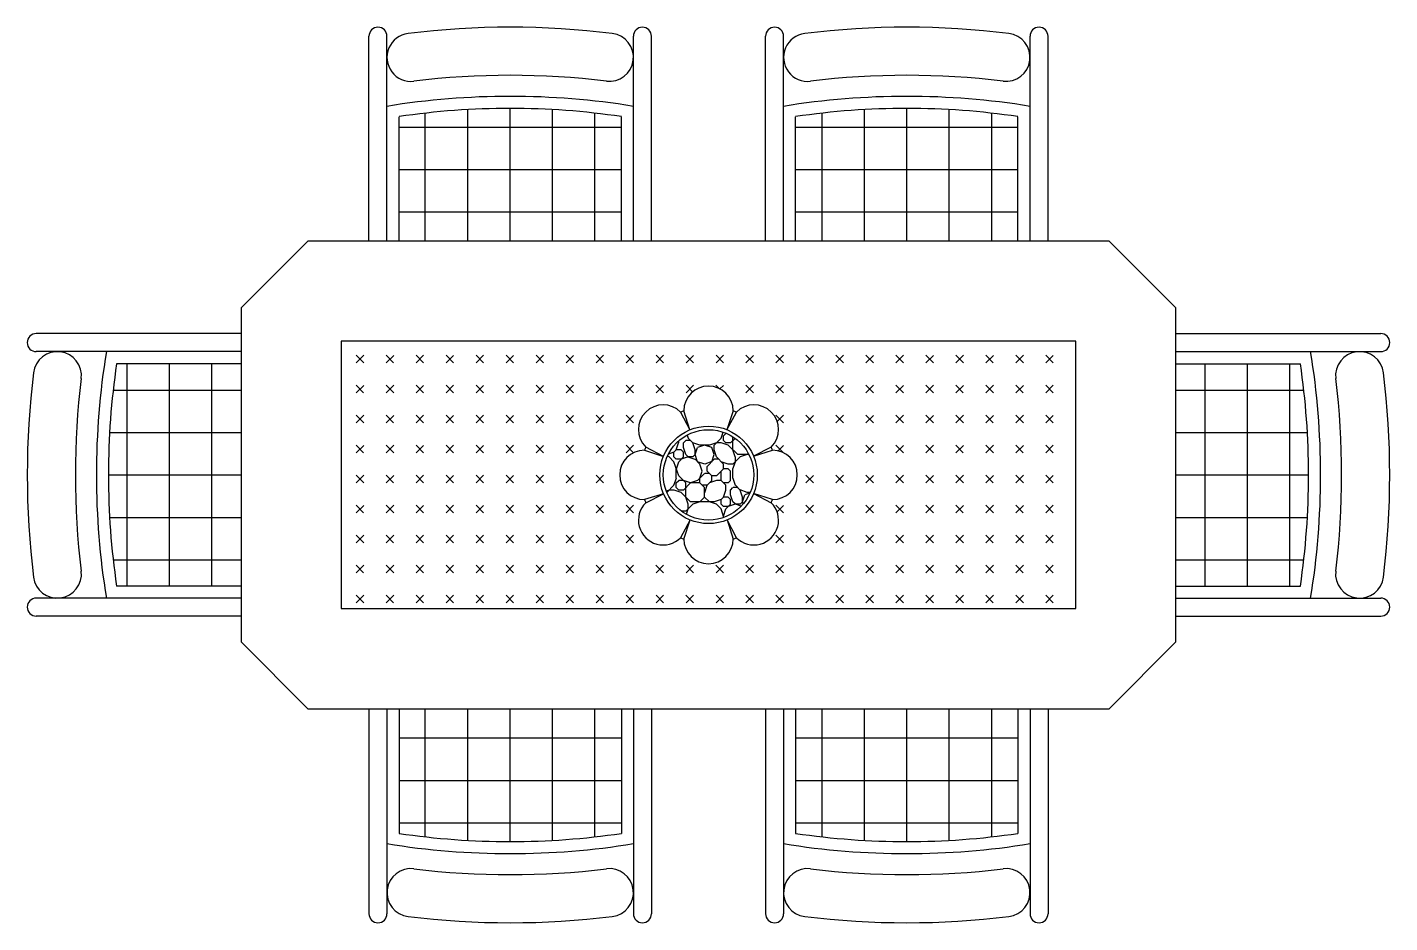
# Model space of a CAD drawing. Header units: millimetres. Extents: x -968.83 to -966.79, y 2614.36 to 2615.7.
import ezdxf

# ---------------------------------------------------------------- set-up
doc = ezdxf.new("R2010")
doc.units = ezdxf.units.MM
doc.header["$LTSCALE"] = 10
doc.layers.add('Móveis_mesas', color=2, linetype='Continuous')

msp = doc.modelspace()

# ---------------------------------------------------------------- hatches: boundary and pattern name
at = {"layer": 'Móveis_mesas'}
h = msp.add_hatch(dxfattribs=at)
h.set_pattern_fill('ANSI37', color=1, scale=0.02, angle=45, style=0)
h.set_pattern_definition([(90, (123.138764, 9.89275), (-0.0635, 7e-18), []), (180, (123.138764, 9.89275), (-7e-18, -0.0635), [])])
h.paths.add_polyline_path([(-967.9421, 2615.5675, 0.074073), (-968.2751, 2615.5675), (-968.2751, 2615.3812), (-967.9421, 2615.3812)])
h = msp.add_hatch(dxfattribs=at)
h.set_pattern_fill('ANSI37', color=1, scale=0.02, angle=45, style=0)
h.set_pattern_definition([(90, (-2058.76206, 9.89275), (0.0635, 7e-18), []), (7e-15, (-2058.76206, 9.89275), (7e-18, -0.0635), [])])
h.paths.add_polyline_path([(-967.6812, 2615.5675, -0.074073), (-967.3482, 2615.5675), (-967.3482, 2615.3812), (-967.6812, 2615.3812)])
h = msp.add_hatch(dxfattribs=at)
h.set_pattern_fill('CROSS,_O', color=1, scale=0.005, angle=45)
h.set_pattern_definition([(45, (119.124857, 37.640933), (3e-18, 0.0449012806), [0.015875, -0.047625]), (135, (119.136083, 37.640933), (-0.0449012806, 3e-18), [0.015875, -0.047625])])
h.paths.add_polyline_path([(-967.2616, 2614.8312), (-967.2616, 2615.2312), (-968.3616, 2615.2312), (-968.3616, 2614.8312)])
h.paths.add_polyline_path([(-967.7157, 2614.9942, -0.01247), (-967.7176, 2614.9895, -1), (-967.7699, 2614.9372, -0.01247), (-967.7747, 2614.9352, -1), (-967.8486, 2614.9352, -0.01247), (-967.8534, 2614.9372, -1), (-967.9057, 2614.9895, -0.01247), (-967.9076, 2614.9942, -1), (-967.9076, 2615.0682, -0.01247), (-967.9057, 2615.0729, -1), (-967.8534, 2615.1252, -0.01247), (-967.8486, 2615.1272, -1), (-967.7747, 2615.1272, -0.01247), (-967.7699, 2615.1252, -1), (-967.7176, 2615.0729, -0.01247), (-967.7157, 2615.0682, -1)], flags=16)
h.paths.add_polyline_path([(-967.8846, 2615.0312, -1), (-967.7387, 2615.0312, -1)], flags=0)
h.paths.add_polyline_path([(-967.8793, 2615.0312, -1), (-967.744, 2615.0312, -1)], flags=0)
h = msp.add_hatch(dxfattribs=at)
h.set_pattern_fill('ANSI37', color=1, scale=0.02, angle=135, style=0)
h.set_pattern_definition([(180, (1636.976806, 3706.27854), (-1e-17, -0.0635), []), (270, (1636.976806, 3706.27854), (0.0635, -1e-17), [])])
h.paths.add_polyline_path([(-968.698, 2615.1977, 0.074073), (-968.698, 2614.8647), (-968.5116, 2614.8647), (-968.5116, 2615.1977)])
h = msp.add_hatch(dxfattribs=at)
h.set_pattern_fill('ANSI37', color=1, scale=0.02, angle=135, style=0)
h.set_pattern_definition([(7e-15, (-3572.600104, 3706.27854), (1e-17, -0.0635), []), (270, (-3572.600104, 3706.27854), (-0.0635, -1e-17), [])])
h.paths.add_polyline_path([(-966.9253, 2615.1977, -0.074073), (-966.9253, 2614.8647), (-967.1116, 2614.8647), (-967.1116, 2615.1977)])
h = msp.add_hatch(dxfattribs=at)
h.set_pattern_fill('PEDRA6,_O', color=1, scale=0.1, angle=45, pattern_type=2)
h.set_pattern_definition([(45, (123.48518, 9.94225), (-0.070710678, 0.070710678), [0.005, -0.015, 0.005, -0.075]), (45, (123.49579, 9.967), (-0.070710678, 0.070710678), [0.005, -0.095]), (45, (123.45336, 9.93871), (-0.070710678, 0.070710678), [0.01, -0.09]), (45, (123.43215, 9.92457), (-0.070710678, 0.070710678), [0.015, -0.085]), (45, (123.46397, 9.96346), (-0.070710678, 0.070710678), [0.01, -0.01, 0.015, -0.065]), (45, (123.44983, 9.97053), (-0.070710678, 0.070710678), [0.015, -0.085]), (45, (123.42861, 9.95639), (-0.070710678, 0.070710678), [0.015, -0.035, 0.015, -0.035]), (45, (123.40387, 9.95285), (-0.070710678, 0.070710678), [0.015, -0.005, 0.005, -0.075]), (45, (123.44276, 10.00589), (-0.070710678, 0.070710678), [0.005, -0.095]), (45, (123.42154, 9.99882), (-0.070710678, 0.070710678), [0.01, -0.09]), (135, (123.37205, 9.95639), (-0.070710678, -0.070710678), [0.01, -0.09]), (135, (123.42861, 9.91396), (-0.070710678, -0.070710678), [0.005, -0.01, 0.015, -0.07]), (135, (123.43922, 9.93871), (-0.070710678, -0.070710678), [0.02, -0.005, 0.005, -0.07]), (135, (123.43215, 9.967), (-0.070710678, -0.070710678), [0.015, -0.085]), (135, (123.46751, 9.93871), (-0.070710678, -0.070710678), [0.01, -0.09]), (135, (123.41447, 9.99882), (-0.070710678, -0.070710678), [0.01, -0.09]), (135, (123.46043, 9.95992), (-0.070710678, -0.070710678), [0.01, -0.05, 0.005, -0.035]), (135, (123.43569, 10.00589), (-0.070710678, -0.070710678), [0.005, -0.005, 0.005, -0.085]), (135, (123.47104, 9.9776), (-0.070710678, -0.070710678), [0.01, -0.015, 0.01, -0.065]), (135, (123.49225, 9.96346), (-0.070710678, -0.070710678), [0.01, -0.09]), (90, (123.43215, 9.903356), (-0.0707106781, 0.0707106781), [0.0141421, -0.02828427, 0.0212132, -0.0777817862]), (90, (123.428615, 9.89982), (-0.0707106781, 0.0707106781), [0.0141421356, -0.1272792206]), (90, (123.460435, 9.94578), (-0.0707106781, 0.0707106781), [0.0141421356, -0.1272792206]), (90, (123.41801, 9.97407), (-0.0707106781, 0.0707106781), [0.0141421356, -0.1272792206]), (90, (123.48518, 9.97053), (-0.0707106781, 0.0707106781), [0.0141421356, -0.1272792206]), (90, (123.41801, 9.9175), (-0.0707106781, 0.0707106781), [0.0070710678, -0.1343502884]), (90, (123.403866, 9.94578), (-0.0707106781, 0.0707106781), [0.0070710678, -0.1343502884]), (90, (123.435686, 9.928105), (-0.0707106781, 0.0707106781), [0.0070710678, -0.1343502884]), (90, (123.41801, 9.959925), (-0.0707106781, 0.0707106781), [0.0070710678, -0.1343502884]), (90, (123.453364, 9.966996), (-0.0707106781, 0.0707106781), [0.0070710678, -0.1343502884]), (90, (123.41447, 10.00589), (-0.0707106781, 0.0707106781), [0.0070710678, -0.1343502884]), (90, (123.428615, 10.00589), (-0.0707106781, 0.0707106781), [0.0070710678, -0.1343502884]), (90, (123.47104, 9.97053), (-0.0707106781, 0.0707106781), [0.0070710678, -0.1343502884]), (90, (123.492255, 9.95639), (-0.0707106781, 0.0707106781), [0.0070710678, -0.1343502884]), (90, (123.46397, 9.98467), (-0.0707106781, 0.0707106781), [0.0070710678, -0.1343502884]), (90, (123.428615, 10.02003), (-0.0707106781, 0.0707106781), [0.0070710678, -0.1343502884]), (90, (123.44629, 10.00942), (-0.0707106781, 0.0707106781), [0.0070710678, -0.1343502884]), (180, (123.42508, 10.00235), (-0.0707106781, -0.0707106781), [0.0070710678, -0.1343502884]), (180, (123.42508, 10.01649), (-0.0707106781, -0.0707106781), [0.0070710678, -0.1343502884]), (180, (123.44276, 10.00589), (-0.0707106781, -0.0707106781), [0.0070710678, -0.1343502884]), (180, (123.43922, 10.030635), (-0.0707106781, -0.0707106781), [0.0070710678, -0.1343502884]), (180, (123.428615, 9.97053), (-0.0707106781, -0.0707106781), [0.0070710678, -0.1343502884]), (180, (123.428615, 9.95639), (-0.0707106781, -0.0707106781), [0.0070710678, -0.1343502884]), (180, (123.42508, 9.9175), (-0.0707106781, -0.0707106781), [0.0070710678, -0.1343502884]), (180, (123.43215, 9.92457), (-0.0707106781, -0.0707106781), [0.0070710678, -0.1343502884]), (180, (123.41447, 9.95639), (-0.0707106781, -0.0707106781), [0.0070710678, -0.1343502884]), (180, (123.41094, 9.93164), (-0.0707106781, -0.0707106781), [0.0070710678, -0.1343502884]), (180, (123.46397, 9.96346), (-0.0707106781, -0.0707106781), [0.0070710678, -0.1343502884]), (180, (123.467506, 9.98114), (-0.0707106781, -0.0707106781), [0.0070710678, -0.1343502884]), (180, (123.48518, 9.97053), (-0.0707106781, -0.0707106781), [0.0070710678, -0.1343502884]), (180, (123.47811, 9.9776), (-0.0707106781, -0.0707106781), [0.0070710678, -0.1343502884]), (180, (123.49579, 9.966996), (-0.0707106781, -0.0707106781), [0.0070710678, -0.1343502884]), (180, (123.396795, 9.952854), (-0.0707106781, -0.0707106781), [0.0141421356, -0.1272792206]), (180, (123.453364, 9.966996), (-0.0707106781, -0.0707106781), [0.0141421356, -0.1272792206]), (180, (123.47458, 9.93871), (-0.0707106781, -0.0707106781), [0.035355339, -0.1060660172]), (71.5650512, (123.40033, 9.928105), (0.0707106781, 0.07071067815), [0.01118, -0.2124267978]), (71.5650512, (123.43215, 9.9175), (0.0707106781, 0.07071067815), [0.01118, -0.2124267978]), (71.5650512, (123.414473, 9.96346), (0.0707106781, 0.07071067815), [0.01118, -0.2124267978]), (71.5650512, (123.48872, 9.945783), (0.0707106781, 0.07071067815), [0.01118, -0.2124267978]), (71.5650512, (123.460435, 9.952854), (0.0707106781, 0.07071067815), [0.01118, -0.2124267978]), (71.5650512, (123.453364, 9.974067), (0.0707106781, 0.07071067815), [0.01118, -0.2124267978]), (71.5650512, (123.41801, 9.98821), (0.0707106781, 0.07071067815), [0.01118, -0.2124267978]), (71.5650512, (123.446293, 10.00942), (0.0707106781, 0.07071067815), [0.01118, -0.2124267978]), (108.4349488, (123.4074, 9.935176), (-0.0707106781, 0.07071067815), [0.01118, -0.2124267978]), (108.4349488, (123.403866, 9.93871), (-0.0707106781, 0.07071067815), [0.01118, -0.2124267978]), (108.4349488, (123.421544, 9.977602), (-0.0707106781, 0.07071067815), [0.02236, -0.2012467977]), (108.4349488, (123.44983, 9.998816), (-0.0707106781, 0.07071067815), [0.01118, -0.2124267978]), (108.4349488, (123.4569, 9.984673), (-0.0707106781, 0.07071067815), [0.01118, -0.2124267978]), (108.4349488, (123.435686, 9.935176), (-0.0707106781, 0.07071067815), [0.01118, -0.2124267978]), (108.4349488, (123.43215, 10.00942), (-0.0707106781, 0.07071067815), [0.01118, -0.2124267978]), (108.4349488, (123.446293, 10.016493), (-0.0707106781, 0.07071067815), [0.01118, -0.2124267978]), (161.5650512, (123.382653, 9.952854), (-0.07071067815, 0.0707106781), [0.01118, -0.2124267978]), (161.5650512, (123.478112, 9.935176), (-0.07071067815, 0.0707106781), [0.01118, -0.2124267978]), (161.5650512, (123.40033, 9.94932), (-0.07071067815, 0.0707106781), [0.01118, -0.2124267978]), (161.5650512, (123.460435, 9.99528), (-0.07071067815, 0.0707106781), [0.01118, -0.2124267978]), (161.5650512, (123.43922, 9.966996), (-0.07071067815, 0.0707106781), [0.01118, -0.2124267978]), (161.5650512, (123.446293, 10.00235), (-0.07071067815, 0.0707106781), [0.01118, -0.2124267978]), (161.5650512, (123.42508, 9.952854), (-0.07071067815, 0.0707106781), [0.01118, -0.2124267978]), (161.5650512, (123.42508, 9.92457), (-0.07071067815, 0.0707106781), [0.01118, -0.2124267978]), (198.4349488, (123.389724, 9.952854), (-0.07071067815, -0.0707106781), [0.01118, -0.2124267978]), (198.4349488, (123.453364, 9.93871), (-0.07071067815, -0.0707106781), [0.01118, -0.2124267978]), (198.4349488, (123.4074, 9.95639), (-0.07071067815, -0.0707106781), [0.01118, -0.2124267978]), (198.4349488, (123.478112, 9.97053), (-0.07071067815, -0.0707106781), [0.01118, -0.2124267978]), (198.4349488, (123.485184, 9.942247), (-0.07071067815, -0.0707106781), [0.01118, -0.2124267978]), (198.4349488, (123.435686, 10.005887), (-0.07071067815, -0.0707106781), [0.01118, -0.2124267978]), (198.4349488, (123.44983, 9.97053), (-0.07071067815, -0.0707106781), [0.01118, -0.2124267978]), (198.4349488, (123.389724, 9.952854), (-0.07071067815, -0.0707106781), [0.01118, -0.2124267978]), (198.4349488, (123.47104, 9.998816), (-0.07071067815, -0.0707106781), [0.01118, -0.2124267978]), (288.4349488, (123.43215, 9.903356), (0.0707106781, -0.07071067815), [0.01118, -0.2124267978])])
h.paths.add_polyline_path([(-967.744, 2615.0312, 1), (-967.8793, 2615.0312, 1)])
h = msp.add_hatch(dxfattribs=at)
h.set_pattern_fill('ANSI37', color=1, scale=0.02, angle=45, style=0)
h.set_pattern_definition([(270, (123.138764, 5220.16933), (-0.0635, -7e-18), []), (180, (123.138764, 5220.16933), (-7e-18, 0.0635), [])])
h.paths.add_polyline_path([(-967.9421, 2614.4945, -0.074073), (-968.2751, 2614.4945), (-968.2751, 2614.6809), (-967.9421, 2614.6809)])
h = msp.add_hatch(dxfattribs=at)
h.set_pattern_fill('ANSI37', color=1, scale=0.02, angle=45, style=0)
h.set_pattern_definition([(270, (-2058.76206, 5220.16933), (0.0635, -7e-18), []), (360, (-2058.76206, 5220.16933), (7e-18, 0.0635), [])])
h.paths.add_polyline_path([(-967.6812, 2614.4945, 0.074073), (-967.3482, 2614.4945), (-967.3482, 2614.6809), (-967.6812, 2614.6809)])

# ---------------------------------------------------------------- linework, layer by layer
for p, q in [((-968.3201, 2615.3812), (-968.3201, 2615.6879)), ((-968.2931, 2615.3812), (-968.2931, 2615.6879)), ((-967.9241, 2615.3812), (-967.9241, 2615.6879)), ((-967.8971, 2615.3812), (-967.8971, 2615.6879)), ((-967.7262, 2615.3812), (-967.7262, 2615.6879)), ((-967.6992, 2615.3812), (-967.6992, 2615.6879)), ((-967.3302, 2615.3812), (-967.3302, 2615.6879)), ((-967.3032, 2615.3812), (-967.3032, 2615.6879)), ((-968.2751, 2615.3812), (-968.2751, 2615.5675)), ((-967.9421, 2615.3812), (-967.9421, 2615.5675)), ((-967.6812, 2615.3812), (-967.6812, 2615.5675)), ((-967.3482, 2615.3812), (-967.3482, 2615.5675)), ((-968.5116, 2615.2427), (-968.8183, 2615.2427)), ((-967.1116, 2615.2427), (-966.805, 2615.2427)), ((-968.5116, 2615.2157), (-968.8183, 2615.2157)), ((-967.1116, 2615.2157), (-966.805, 2615.2157)), ((-968.5116, 2615.1977), (-968.698, 2615.1977)), ((-967.1116, 2615.1977), (-966.9253, 2615.1977)), ((-968.5116, 2614.8647), (-968.698, 2614.8647)), ((-967.1116, 2614.8647), (-966.9253, 2614.8647)), ((-968.5116, 2614.8467), (-968.8183, 2614.8467)), ((-967.1116, 2614.8467), (-966.805, 2614.8467)), ((-968.5116, 2614.8197), (-968.8183, 2614.8197)), ((-967.1116, 2614.8197), (-966.805, 2614.8197)), ((-968.3201, 2614.6809), (-968.3201, 2614.3742)), ((-968.2931, 2614.6809), (-968.2931, 2614.3742)), ((-968.2751, 2614.6809), (-968.2751, 2614.4945)), ((-967.9421, 2614.6809), (-967.9421, 2614.4945)), ((-967.9241, 2614.6809), (-967.9241, 2614.3742)), ((-967.8971, 2614.6809), (-967.8971, 2614.3742)), ((-967.7262, 2614.6809), (-967.7262, 2614.3742)), ((-967.6992, 2614.6809), (-967.6992, 2614.3742)), ((-967.6812, 2614.6809), (-967.6812, 2614.4945)), ((-967.3482, 2614.6809), (-967.3482, 2614.4945)), ((-967.3302, 2614.6809), (-967.3302, 2614.3742)), ((-967.3032, 2614.6809), (-967.3032, 2614.3742))]:
    msp.add_line(p, q, dxfattribs=at)
at = {"layer": 'Móveis_mesas', "color": 1}
for p, q in [((-967.8534, 2615.1252), (-967.8398, 2615.0985)), ((-967.8398, 2615.0985), (-967.8486, 2615.1272)), ((-967.7747, 2615.1272), (-967.784, 2615.0987)), ((-967.784, 2615.0987), (-967.7699, 2615.1252)), ((-967.9076, 2615.0682), (-967.8792, 2615.0589)), ((-967.8792, 2615.0589), (-967.9057, 2615.0729)), ((-967.7176, 2615.0729), (-967.7443, 2615.0594)), ((-967.7443, 2615.0594), (-967.7157, 2615.0682)), ((-967.879, 2615.003), (-967.9076, 2614.9942)), ((-967.9057, 2614.9895), (-967.879, 2615.003)), ((-967.7441, 2615.0035), (-967.7176, 2614.9895)), ((-967.7157, 2614.9942), (-967.7441, 2615.0035)), ((-967.8393, 2614.9637), (-967.8534, 2614.9372)), ((-967.8486, 2614.9352), (-967.8393, 2614.9637)), ((-967.7835, 2614.9639), (-967.7747, 2614.9352)), ((-967.7699, 2614.9372), (-967.7835, 2614.9639))]:
    msp.add_line(p, q, dxfattribs=at)
at = {"layer": 'Móveis_mesas'}
msp.add_lwpolyline([(-968.4116, 2614.6812), (-967.2116, 2614.6812), (-967.1116, 2614.7812), (-967.1116, 2615.2812), (-967.2116, 2615.3812), (-968.4116, 2615.3812), (-968.5116, 2615.2812), (-968.5116, 2614.7812)], close=True, dxfattribs=at)
at = {"layer": 'Móveis_mesas', "color": 1}
msp.add_lwpolyline([(-968.3616, 2614.8312), (-967.2616, 2614.8312), (-967.2616, 2615.2312), (-968.3616, 2615.2312)], close=True, dxfattribs=at)
msp.add_lwpolyline([(-967.8534, 2614.9372, 0.01247), (-967.8486, 2614.9352, 1), (-967.7747, 2614.9352, 0.01247), (-967.7699, 2614.9372, 1), (-967.7176, 2614.9895, 0.01247), (-967.7157, 2614.9942, 1), (-967.7157, 2615.0682, 0.01247), (-967.7176, 2615.0729, 1), (-967.7699, 2615.1252, 0.01247), (-967.7747, 2615.1272, 1), (-967.8486, 2615.1272, 0.01247), (-967.8534, 2615.1252, 1), (-967.9057, 2615.0729, 0.01247), (-967.9076, 2615.0682, 1), (-967.9076, 2614.9942, 0.01247), (-967.9057, 2614.9895, 1)], format="xyb", close=True, dxfattribs=at)
for radius in [0.073, 0.0677]:
    msp.add_circle((-967.8116, 2615.0312), radius, dxfattribs=at)
at = {"layer": 'Móveis_mesas'}
for centre, radius, start, end in [((-968.3066, 2615.6879), 0.0135, 0, 180), ((-968.1086, 2614.4498), 1.2516, 82.9829, 97.0171), ((-967.9106, 2615.6879), 0.0135, 0, 180), ((-967.7127, 2615.6879), 0.0135, 0, 180), ((-967.5147, 2614.4498), 1.2516, 82.9829, 97.0171), ((-967.3167, 2615.6879), 0.0135, 0, 180), ((-968.2571, 2615.6563), 0.036, 97.0171, 277.0171), ((-967.9601, 2615.6563), 0.036, 262.9829, 82.9829), ((-967.6632, 2615.6563), 0.036, 97.0171, 277.0171), ((-967.3662, 2615.6563), 0.036, 262.9829, 82.9829), ((-968.1086, 2614.4498), 1.1796, 82.9829, 97.0171), ((-967.5147, 2614.4498), 1.1796, 82.9829, 97.0171), ((-968.1086, 2614.4498), 1.1481, 80.7521, 99.2479), ((-967.5147, 2614.4498), 1.1481, 80.7521, 99.2479), ((-968.1086, 2614.4498), 1.1301, 81.5274, 98.4726), ((-967.5147, 2614.4498), 1.1301, 81.5274, 98.4726), ((-968.8183, 2615.2292), 0.0135, 90, 270), ((-966.805, 2615.2292), 0.0135, 270, 90), ((-968.7867, 2615.1797), 0.036, 352.9829, 172.9829), ((-967.5802, 2615.0312), 1.1481, 170.7521, 189.2479), ((-968.0431, 2615.0312), 1.1481, 350.7521, 9.2479), ((-966.8366, 2615.1797), 0.036, 7.0171, 187.0171), ((-967.5802, 2615.0312), 1.2516, 172.9829, 187.0171), ((-967.5802, 2615.0312), 1.1301, 171.5274, 188.4726), ((-968.0431, 2615.0312), 1.1301, 351.5274, 8.4726), ((-968.0431, 2615.0312), 1.2516, 352.9829, 7.0171), ((-967.5802, 2615.0312), 1.1796, 172.9829, 187.0171), ((-968.0431, 2615.0312), 1.1796, 352.9829, 7.0171), ((-968.7867, 2614.8827), 0.036, 187.0171, 7.0171), ((-966.8366, 2614.8827), 0.036, 172.9829, 352.9829), ((-968.8183, 2614.8332), 0.0135, 90, 270), ((-966.805, 2614.8332), 0.0135, 270, 90), ((-968.1086, 2615.6123), 1.1301, 261.5274, 278.4726), ((-967.5147, 2615.6123), 1.1301, 261.5274, 278.4726), ((-968.1086, 2615.6123), 1.1481, 260.7521, 279.2479), ((-967.5147, 2615.6123), 1.1481, 260.7521, 279.2479), ((-968.2571, 2614.4058), 0.036, 82.9829, 262.9829), ((-968.1086, 2615.6123), 1.1796, 262.9829, 277.0171), ((-967.9601, 2614.4058), 0.036, 277.0171, 97.0171), ((-967.6632, 2614.4058), 0.036, 82.9829, 262.9829), ((-967.5147, 2615.6123), 1.1796, 262.9829, 277.0171), ((-967.3662, 2614.4058), 0.036, 277.0171, 97.0171), ((-968.3066, 2614.3742), 0.0135, 180, 0), ((-968.1086, 2615.6123), 1.2516, 262.9829, 277.0171), ((-967.9106, 2614.3742), 0.0135, 180, 0), ((-967.7127, 2614.3742), 0.0135, 180, 0), ((-967.5147, 2615.6123), 1.2516, 262.9829, 277.0171), ((-967.3167, 2614.3742), 0.0135, 180, 0)]:
    msp.add_arc(centre, radius, start, end, dxfattribs=at)

doc.saveas('drawing.dxf')
